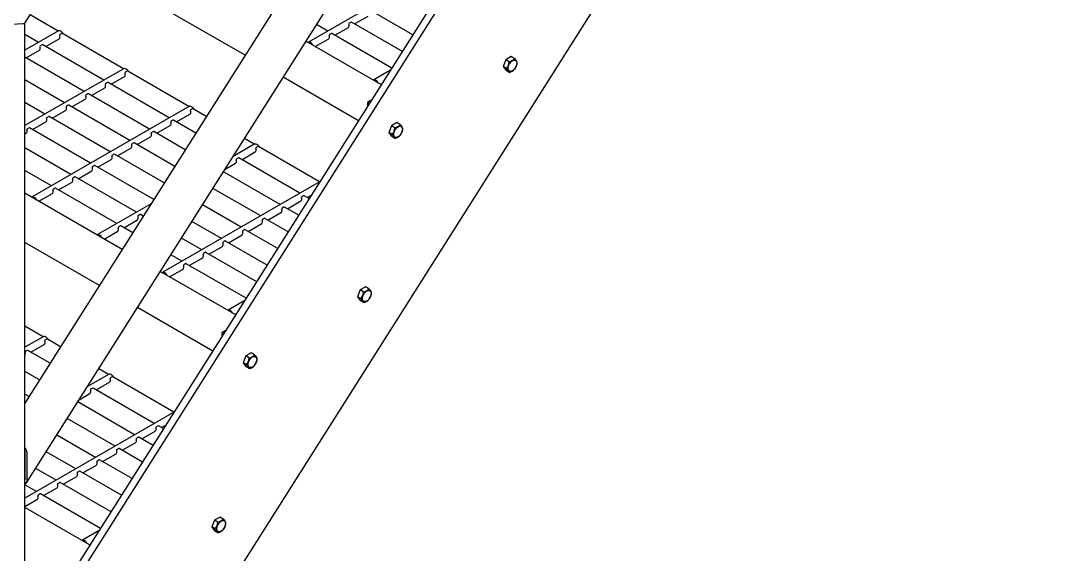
# Model space of a CAD drawing. Header units: millimetres. Extents: x 0 to 55611, y 0 to 32827.
# Drawn here: x 30120 to 31040, y 9138 to 9607 of the extents above; entities that cross this region are included whole.
import ezdxf

# ---------------------------------------------------------------- set-up
doc = ezdxf.new("R2010")
doc.units = ezdxf.units.MM
doc.header["$LTSCALE"] = 10
doc.linetypes.add('SLD-Continua', pattern=[0])
doc.layers.add('STRUC', color=5, linetype='SLD-Continua')

msp = doc.modelspace()

# ---------------------------------------------------------------- linework, layer by layer
at = {"layer": 'STRUC', "linetype": 'SLD-Continua', "lineweight": 25}
for p, q in [((30123.21, 9605.02), (31432.32, 11674.85)), ((31487.14, 10983.64), (30276.98, 9070.24)), ((30595.15, 10016.79), (30123.28, 9270.72)), ((30124.67, 9200.6), (30615.43, 9976.55)), ((30123.28, 9055.25), (30589.12, 9791.79)), ((30123.28, 9043.62), (30589.12, 9780.16)), ((30510.87, 9668.08), (30372.67, 9588.29)), ((30316.81, 9576.71), (30161.87, 9666.15)), ((30464.45, 9594.66), (30427.78, 9615.83)), ((30107.2, 9603.81), (30121.85, 9604.55)), ((30123.28, 8847.82), (30123.28, 9605.13)), ((30152.48, 9598.05), (30127.81, 9612.29)), ((30389.52, 9598.02), (30379.63, 9603.73)), ((30410.09, 9605.88), (30408.29, 9604.85)), ((30455.21, 9580.05), (30410.51, 9605.86)), ((30413.15, 9604.33), (30424.98, 9611.16)), ((30152.9, 9598.29), (30123.28, 9581.19)), ((30135.21, 9588.07), (30123.28, 9594.96)), ((30155.77, 9595.93), (30153.97, 9594.9)), ((30209.96, 9564.87), (30156.19, 9595.91)), ((30392.81, 9595.91), (30391.01, 9594.87)), ((30445.96, 9565.44), (30393.23, 9595.88)), ((30395.87, 9594.36), (30407.7, 9601.18)), ((30138.49, 9585.96), (30136.7, 9584.92)), ((30192.68, 9554.89), (30138.91, 9585.93)), ((30141.56, 9584.41), (30153.38, 9591.23)), ((30436.72, 9550.83), (30370.39, 9589.12)), ((30378.6, 9584.38), (30390.42, 9591.21)), ((30124.28, 9574.43), (30136.11, 9581.26)), ((30175.4, 9544.92), (30123.28, 9575.01)), ((30546.05, 9572.84), (30543.72, 9566.82)), ((30546.83, 9565.03), (30543.72, 9566.82)), ((30543.72, 9566.82), (30546.05, 9563.5)), ((30550.72, 9575.53), (30546.05, 9572.84)), ((30549.16, 9571.04), (30546.05, 9572.84)), ((30553.83, 9573.74), (30550.72, 9575.53)), ((30210.38, 9565.11), (30123.28, 9514.83)), ((30199.03, 9551.23), (30210.86, 9558.05)), ((30213.24, 9562.75), (30211.45, 9561.72)), ((30267.43, 9531.69), (30213.66, 9562.73)), ((30444.78, 9563.56), (30430.14, 9555.11)), ((30549.16, 9561.71), (30546.05, 9563.5)), ((30158.13, 9534.95), (30123.28, 9555.06)), ((30195.97, 9552.78), (30194.17, 9551.74)), ((30250.15, 9521.72), (30196.39, 9552.75)), ((30416.64, 9519.08), (30350.31, 9557.37)), ((30436.07, 9551.21), (30437.47, 9552.02)), ((30178.69, 9542.81), (30176.9, 9541.77)), ((30232.88, 9511.74), (30179.11, 9542.78)), ((30181.75, 9541.25), (30193.58, 9548.08)), ((30140.85, 9524.97), (30123.28, 9535.12)), ((30267.85, 9531.93), (30129.64, 9452.14)), ((30161.42, 9532.83), (30159.62, 9531.8)), ((30215.6, 9501.77), (30161.83, 9532.81)), ((30164.48, 9531.28), (30176.3, 9538.11)), ((30428.31, 9537.53), (30424.46, 9535.3)), ((30426.25, 9534.26), (30424.46, 9535.3)), ((30424.46, 9535.3), (30424.46, 9531.43)), ((30144.14, 9522.86), (30142.34, 9521.82)), ((30198.33, 9491.8), (30144.56, 9522.83)), ((30147.2, 9521.31), (30159.03, 9528.14)), ((30256.5, 9518.05), (30268.33, 9524.88)), ((30270.72, 9529.58), (30268.92, 9528.54)), ((30282.75, 9522.85), (30271.14, 9529.55)), ((30123.58, 9515), (30123.28, 9515.17)), ((30126.86, 9512.89), (30125.07, 9511.85)), ((30181.05, 9481.82), (30127.28, 9512.86)), ((30129.93, 9511.34), (30141.75, 9518.16)), ((30239.23, 9508.08), (30251.05, 9514.9)), ((30253.44, 9519.6), (30251.65, 9518.57)), ((30273.5, 9508.23), (30253.86, 9519.58)), ((30445.47, 9514.77), (30443.14, 9508.76)), ((30450.14, 9517.47), (30445.47, 9514.77)), ((30448.58, 9512.98), (30445.47, 9514.77)), ((30453.25, 9515.67), (30450.14, 9517.47)), ((30123.28, 9507.5), (30124.48, 9508.19)), ((30221.95, 9498.1), (30233.78, 9504.93)), ((30236.17, 9509.63), (30234.37, 9508.59)), ((30264.26, 9493.62), (30236.58, 9509.6)), ((30324.9, 9498.51), (30316.24, 9503.51)), ((30446.25, 9506.96), (30443.14, 9508.76)), ((30443.14, 9508.76), (30445.47, 9505.44)), ((30448.58, 9503.65), (30445.47, 9505.44)), ((30163.77, 9471.85), (30123.28, 9495.22)), ((30204.68, 9488.13), (30216.5, 9494.96)), ((30218.89, 9499.66), (30217.09, 9498.62)), ((30255.02, 9479.01), (30219.31, 9499.63)), ((30325.32, 9498.75), (30306.29, 9487.76)), ((30328.19, 9496.4), (30326.39, 9495.36)), ((30382.38, 9465.33), (30328.61, 9496.37)), ((30187.4, 9478.16), (30199.23, 9484.98)), ((30201.61, 9489.68), (30199.82, 9488.65)), ((30245.78, 9464.4), (30202.03, 9489.66)), ((30307.63, 9488.54), (30307, 9488.9)), ((30310.91, 9486.42), (30309.12, 9485.39)), ((30365.1, 9455.36), (30311.33, 9486.4)), ((30313.98, 9484.87), (30325.8, 9491.7)), ((30146.5, 9461.88), (30123.28, 9475.28)), ((30170.12, 9468.18), (30181.95, 9475.01)), ((30184.34, 9479.71), (30182.54, 9478.67)), ((30236.54, 9449.79), (30184.76, 9479.68)), ((30298.98, 9476.21), (30308.53, 9481.72)), ((30167.06, 9469.74), (30165.26, 9468.7)), ((30221.25, 9438.67), (30167.48, 9469.71)), ((30382.8, 9465.57), (30244.59, 9385.79)), ((30347.82, 9445.38), (30297.76, 9474.28)), ((30149.78, 9459.76), (30147.99, 9458.73)), ((30203.97, 9428.7), (30150.2, 9459.74)), ((30152.85, 9458.21), (30164.67, 9465.04)), ((30330.55, 9435.41), (30288.52, 9459.67)), ((30208.82, 9405.95), (30123.28, 9455.33)), ((30135.57, 9448.24), (30147.4, 9455.06)), ((30354.18, 9441.72), (30366, 9448.55)), ((30368.39, 9453.24), (30366.59, 9452.21)), ((30373.33, 9450.6), (30368.81, 9453.22)), ((30371.45, 9451.69), (30375.5, 9454.03)), ((30234.26, 9446.18), (30187.11, 9418.97)), ((30313.27, 9425.44), (30279.28, 9445.06)), ((30336.9, 9431.75), (30348.72, 9438.57)), ((30351.11, 9443.27), (30349.32, 9442.23)), ((30364.09, 9435.99), (30351.53, 9443.24)), ((30210.32, 9425.03), (30222.15, 9431.86)), ((30224.53, 9436.56), (30222.74, 9435.52)), ((30227.3, 9435.18), (30224.95, 9436.53)), ((30296, 9415.46), (30270.04, 9430.45)), ((30333.84, 9433.3), (30332.04, 9432.26)), ((30354.85, 9421.38), (30334.26, 9433.27)), ((30193.05, 9415.06), (30204.87, 9421.88)), ((30207.26, 9426.58), (30205.46, 9425.55)), ((30218.06, 9420.57), (30207.68, 9426.56)), ((30316.56, 9423.33), (30314.76, 9422.29)), ((30345.61, 9406.77), (30316.98, 9423.3)), ((30319.62, 9421.77), (30331.45, 9428.6)), ((30188.73, 9374.2), (30123.28, 9411.98)), ((30278.72, 9405.49), (30260.8, 9415.84)), ((30299.28, 9413.35), (30297.49, 9412.32)), ((30336.37, 9392.16), (30299.7, 9413.32)), ((30302.35, 9411.8), (30314.17, 9418.63)), ((30261.44, 9395.52), (30251.56, 9401.23)), ((30282.01, 9403.38), (30280.21, 9402.34)), ((30327.13, 9377.55), (30282.43, 9403.35)), ((30285.07, 9401.83), (30296.9, 9408.65)), ((30264.73, 9393.41), (30262.94, 9392.37)), ((30317.89, 9362.94), (30265.15, 9393.38)), ((30267.79, 9391.85), (30279.62, 9398.68)), ((30308.64, 9348.32), (30242.31, 9386.62)), ((30250.52, 9381.88), (30262.34, 9388.71)), ((30417.97, 9370.33), (30415.64, 9364.32)), ((30418.75, 9362.52), (30415.64, 9364.32)), ((30415.64, 9364.32), (30417.97, 9361)), ((30422.64, 9373.03), (30417.97, 9370.33)), ((30421.08, 9368.54), (30417.97, 9370.33)), ((30425.75, 9371.23), (30422.64, 9373.03)), ((30316.7, 9361.06), (30302.06, 9352.61)), ((30421.08, 9359.2), (30417.97, 9361)), ((30288.56, 9316.57), (30222.23, 9354.86)), ((30307.99, 9348.7), (30309.39, 9349.51)), ((30139.35, 9329.18), (30123.28, 9338.46)), ((30139.77, 9329.42), (30123.28, 9319.91)), ((30300.23, 9335.02), (30296.38, 9332.8)), ((30298.18, 9331.76), (30296.38, 9332.8)), ((30296.38, 9332.8), (30296.38, 9328.93)), ((30128.43, 9315.54), (30140.25, 9322.37)), ((30142.64, 9327.07), (30140.84, 9326.03)), ((30154.67, 9320.34), (30143.06, 9327.04)), ((30125.36, 9317.1), (30123.57, 9316.06)), ((30145.43, 9305.73), (30125.78, 9317.07)), ((30317.39, 9312.27), (30315.06, 9306.26)), ((30322.06, 9314.96), (30317.39, 9312.27)), ((30320.5, 9310.47), (30317.39, 9312.27)), ((30325.17, 9313.17), (30322.06, 9314.96)), ((30196.82, 9296), (30188.17, 9301)), ((30318.17, 9304.46), (30315.06, 9306.26)), ((30315.06, 9306.26), (30317.39, 9302.94)), ((30320.5, 9301.14), (30317.39, 9302.94)), ((30136.18, 9291.12), (30123.28, 9298.57)), ((30197.24, 9296.25), (30178.21, 9285.26)), ((30200.11, 9293.89), (30198.32, 9292.85)), ((30254.3, 9262.83), (30200.53, 9293.86)), ((30179.55, 9286.03), (30178.93, 9286.39)), ((30182.84, 9283.92), (30181.04, 9282.88)), ((30237.02, 9252.85), (30183.26, 9283.89)), ((30185.9, 9282.36), (30197.72, 9289.19)), ((30126.94, 9276.51), (30123.28, 9278.62)), ((30170.9, 9273.71), (30180.45, 9279.22)), ((30219.75, 9242.88), (30169.68, 9271.78)), ((30254.72, 9263.07), (30123.28, 9187.19)), ((30202.47, 9232.91), (30160.44, 9257.17)), ((30226.1, 9239.21), (30237.92, 9246.04)), ((30240.31, 9250.74), (30238.51, 9249.7)), ((30245.26, 9248.1), (30240.73, 9250.71)), ((30243.37, 9249.19), (30247.42, 9251.52)), ((30185.19, 9222.93), (30151.2, 9242.56)), ((30208.82, 9229.24), (30220.65, 9236.07)), ((30223.03, 9240.77), (30221.24, 9239.73)), ((30236.01, 9233.49), (30223.45, 9240.74)), ((30123.58, 9204.28), (30123.58, 9226.71)), ((30167.92, 9212.96), (30141.96, 9227.94)), ((30205.76, 9230.79), (30203.96, 9229.76)), ((30226.77, 9218.88), (30206.18, 9230.77)), ((30125.3, 9203.29), (30125.3, 9225.71)), ((30188.48, 9220.82), (30186.69, 9219.78)), ((30217.53, 9204.26), (30188.9, 9220.79)), ((30191.54, 9219.27), (30203.37, 9226.09)), ((30150.64, 9202.99), (30132.72, 9213.33)), ((30171.21, 9210.85), (30169.41, 9209.81)), ((30208.29, 9189.65), (30171.63, 9210.82)), ((30174.27, 9209.29), (30186.09, 9216.12)), ((30133.37, 9193.01), (30123.28, 9198.83)), ((30153.93, 9200.87), (30152.13, 9199.84)), ((30199.05, 9175.04), (30154.35, 9200.85)), ((30156.99, 9199.32), (30168.82, 9206.15)), ((30136.65, 9190.9), (30134.86, 9189.86)), ((30189.81, 9160.43), (30137.07, 9190.87)), ((30139.72, 9189.35), (30151.54, 9196.17)), ((30123.28, 9179.86), (30134.27, 9186.2)), ((30180.57, 9145.82), (30123.28, 9178.89)), ((30289.89, 9167.83), (30287.56, 9161.81)), ((30294.56, 9170.52), (30289.89, 9167.83)), ((30293, 9166.03), (30289.89, 9167.83)), ((30297.67, 9168.72), (30294.56, 9170.52)), ((30188.62, 9158.55), (30173.98, 9150.1)), ((30290.67, 9160.02), (30287.56, 9161.81)), ((30287.56, 9161.81), (30289.89, 9158.49)), ((30293, 9156.7), (30289.89, 9158.49)), ((30179.91, 9146.19), (30181.32, 9147))]:
    msp.add_line(p, q, dxfattribs=at)
at = {"layer": 'STRUC', "linetype": 'SLD-Continua', "lineweight": 25, "flags": 128}
for points in [[(30152.9, 9598.29), (30153.3, 9598.42), (30153.87, 9598.39), (30154.49, 9598.13), (30155.11, 9597.67), (30155.68, 9597.05), (30156.16, 9596.31), (30156.41, 9595.78)], [(30372.34, 9588), (30372.58, 9588.24), (30373.06, 9588.43), (30373.63, 9588.39), (30374.25, 9588.14), (30374.87, 9587.68), (30375.44, 9587.05), (30375.92, 9586.31), (30376.17, 9585.79)], [(30551.98, 9563.02), (30551.09, 9562.63), (30550.25, 9562.5), (30549.51, 9562.63), (30548.9, 9563.03), (30548.46, 9563.66), (30548.2, 9564.5), (30548.15, 9565.49), (30548.3, 9566.59), (30548.66, 9567.74), (30549.19, 9568.87), (30549.87, 9569.93), (30550.66, 9570.85), (30551.53, 9571.58), (30552.42, 9572.1), (30553.29, 9572.36), (30554.08, 9572.36), (30554.76, 9572.09), (30555.29, 9571.57), (30555.65, 9570.83), (30555.8, 9569.91), (30555.75, 9568.85), (30555.49, 9567.72), (30555.05, 9566.58), (30554.44, 9565.48), (30553.7, 9564.48), (30552.86, 9563.65), (30551.98, 9563.02)], [(30210.38, 9565.11), (30210.77, 9565.25), (30211.34, 9565.21), (30211.96, 9564.95), (30212.58, 9564.49), (30213.15, 9563.87), (30213.63, 9563.13), (30213.88, 9562.6)], [(30429.81, 9554.82), (30430.06, 9555.06), (30430.54, 9555.25), (30431.11, 9555.21), (30431.73, 9554.96), (30432.35, 9554.5), (30432.92, 9553.88), (30433.4, 9553.13), (30433.64, 9552.61)], [(30267.85, 9531.93), (30268.25, 9532.07), (30268.82, 9532.03), (30269.44, 9531.77), (30270.06, 9531.32), (30270.63, 9530.69), (30271.11, 9529.95), (30271.35, 9529.42)], [(30451.4, 9504.95), (30450.51, 9504.56), (30449.68, 9504.43), (30448.93, 9504.57), (30448.32, 9504.96), (30447.88, 9505.6), (30447.62, 9506.43), (30447.57, 9507.43), (30447.72, 9508.53), (30448.08, 9509.68), (30448.61, 9510.81), (30449.29, 9511.86), (30450.09, 9512.78), (30450.95, 9513.52), (30451.84, 9514.03), (30452.71, 9514.3), (30453.5, 9514.29), (30454.18, 9514.03), (30454.72, 9513.51), (30455.07, 9512.77), (30455.22, 9511.85), (30455.17, 9510.79), (30454.92, 9509.66), (30454.47, 9508.51), (30453.86, 9507.41), (30453.12, 9506.42), (30452.28, 9505.58), (30451.4, 9504.95)], [(30325.32, 9498.75), (30325.72, 9498.89), (30326.29, 9498.85), (30326.91, 9498.59), (30327.53, 9498.14), (30328.1, 9497.51), (30328.58, 9496.77), (30328.83, 9496.24)], [(30129.31, 9451.85), (30129.56, 9452.09), (30130.04, 9452.28), (30130.61, 9452.24), (30131.23, 9451.99), (30131.85, 9451.53), (30132.42, 9450.91), (30132.9, 9450.16), (30133.15, 9449.64)], [(30186.78, 9418.67), (30187.03, 9418.91), (30187.51, 9419.1), (30188.08, 9419.07), (30188.7, 9418.81), (30189.32, 9418.35), (30189.89, 9417.73), (30190.37, 9416.99), (30190.62, 9416.46)], [(30244.26, 9385.49), (30244.51, 9385.73), (30244.98, 9385.92), (30245.56, 9385.89), (30246.18, 9385.63), (30246.79, 9385.17), (30247.37, 9384.55), (30247.84, 9383.81), (30248.09, 9383.28)], [(30423.9, 9360.51), (30423.01, 9360.12), (30422.18, 9359.99), (30421.43, 9360.13), (30420.82, 9360.52), (30420.38, 9361.15), (30420.12, 9361.99), (30420.07, 9362.99), (30420.22, 9364.09), (30420.58, 9365.23), (30421.11, 9366.37), (30421.79, 9367.42), (30422.59, 9368.34), (30423.45, 9369.08), (30424.34, 9369.59), (30425.21, 9369.85), (30426, 9369.85), (30426.68, 9369.58), (30427.22, 9369.07), (30427.57, 9368.33), (30427.72, 9367.4), (30427.67, 9366.35), (30427.42, 9365.22), (30426.97, 9364.07), (30426.36, 9362.97), (30425.62, 9361.98), (30424.78, 9361.14), (30423.9, 9360.51)], [(30301.73, 9352.31), (30301.98, 9352.56), (30302.46, 9352.74), (30303.03, 9352.71), (30303.65, 9352.45), (30304.27, 9351.99), (30304.84, 9351.37), (30305.32, 9350.63), (30305.57, 9350.1)], [(30139.77, 9329.42), (30140.17, 9329.56), (30140.74, 9329.52), (30141.36, 9329.27), (30141.98, 9328.81), (30142.55, 9328.19), (30143.03, 9327.44), (30143.28, 9326.92)], [(30323.32, 9302.45), (30322.43, 9302.06), (30321.6, 9301.93), (30320.85, 9302.06), (30320.24, 9302.46), (30319.8, 9303.09), (30319.54, 9303.93), (30319.49, 9304.92), (30319.65, 9306.02), (30320, 9307.17), (30320.53, 9308.3), (30321.21, 9309.36), (30322.01, 9310.28), (30322.87, 9311.01), (30323.76, 9311.53), (30324.63, 9311.79), (30325.42, 9311.79), (30326.11, 9311.52), (30326.64, 9311), (30326.99, 9310.26), (30327.14, 9309.34), (30327.09, 9308.29), (30326.84, 9307.15), (30326.39, 9306.01), (30325.78, 9304.91), (30325.04, 9303.91), (30324.2, 9303.08), (30323.32, 9302.45)], [(30197.24, 9296.25), (30197.64, 9296.38), (30198.21, 9296.35), (30198.83, 9296.09), (30199.45, 9295.63), (30200.02, 9295.01), (30200.5, 9294.27), (30200.75, 9293.74)], [(30295.82, 9158.01), (30294.93, 9157.62), (30294.1, 9157.48), (30293.35, 9157.62), (30292.74, 9158.01), (30292.3, 9158.65), (30292.04, 9159.48), (30291.99, 9160.48), (30292.15, 9161.58), (30292.5, 9162.73), (30293.03, 9163.86), (30293.71, 9164.91), (30294.51, 9165.83), (30295.37, 9166.57), (30296.26, 9167.09), (30297.13, 9167.35), (30297.92, 9167.35), (30298.61, 9167.08), (30299.14, 9166.56), (30299.49, 9165.82), (30299.64, 9164.9), (30299.59, 9163.84), (30299.34, 9162.71), (30298.89, 9161.56), (30298.28, 9160.46), (30297.54, 9159.47), (30296.7, 9158.64), (30295.82, 9158.01)], [(30173.65, 9149.81), (30173.9, 9150.05), (30174.38, 9150.24), (30174.95, 9150.2), (30175.57, 9149.95), (30176.19, 9149.49), (30176.76, 9148.86), (30177.24, 9148.12), (30177.49, 9147.59)]]:
    msp.add_lwpolyline(points, dxfattribs=at)
at = {"layer": 'STRUC', "linetype": 'SLD-Continua', "lineweight": 25}
for centre, radius, start, end in [((30406.14, 9602.83), 2.26, 313.47222, 28.48726), ((30408.83, 9604.27), 0.791, 133.11728, 207.6572), ((30410.27, 9605.53), 0.402, 54.46254, 117.32452), ((30154.51, 9594.32), 0.791, 133.11728, 207.6572), ((30155.95, 9595.58), 0.402, 54.46254, 117.32452), ((30391.56, 9594.3), 0.791, 133.11728, 207.6572), ((30393, 9595.55), 0.402, 54.46254, 117.32452), ((30138.68, 9585.6), 0.402, 54.46254, 117.32452), ((30151.83, 9592.87), 2.26, 313.47222, 28.48726), ((30388.87, 9592.85), 2.26, 313.47222, 28.48726), ((30134.55, 9582.9), 2.26, 313.47222, 28.48726), ((30137.24, 9584.35), 0.791, 133.11728, 207.6572), ((30536.39, 9572.54), 12.86, 324.27375, 353.31489), ((30546.65, 9580.77), 10.05, 284.44632, 315.54831), ((30544.95, 9565.01), 12.45, 25.72064, 44.4807), ((30543.2, 9571.99), 13.06, 324.49602, 353.09262), ((30209.3, 9559.7), 2.26, 313.47222, 28.48726), ((30211.99, 9561.14), 0.791, 133.11728, 207.6572), ((30213.43, 9562.4), 0.402, 54.46254, 117.32452), ((30539.39, 9557.32), 10.71, 24.17619, 46.02515), ((30546.66, 9571.44), 10.04, 284.43921, 315.55542), ((30192.02, 9549.72), 2.26, 313.47222, 28.48726), ((30194.71, 9551.17), 0.791, 133.11728, 207.6572), ((30196.15, 9552.42), 0.402, 54.46254, 117.32452), ((30174.75, 9539.75), 2.26, 313.47222, 28.48726), ((30177.44, 9541.19), 0.791, 133.11728, 207.6572), ((30178.88, 9542.45), 0.402, 54.46254, 117.32452), ((30157.47, 9529.78), 2.26, 313.47222, 28.48726), ((30160.16, 9531.22), 0.791, 133.11728, 207.6572), ((30161.6, 9532.48), 0.402, 54.46254, 117.32452), ((30140.2, 9519.8), 2.26, 313.47222, 28.48726), ((30142.88, 9521.25), 0.791, 133.11728, 207.6572), ((30144.32, 9522.5), 0.402, 54.46254, 117.32452), ((30266.77, 9526.52), 2.26, 313.47222, 28.48726), ((30269.46, 9527.96), 0.791, 133.11728, 207.6572), ((30270.9, 9529.22), 0.402, 54.46254, 117.32452), ((30125.61, 9511.27), 0.791, 133.11728, 207.6572), ((30127.05, 9512.53), 0.402, 54.46254, 117.32452), ((30249.5, 9516.54), 2.26, 313.47222, 28.48726), ((30252.19, 9517.99), 0.791, 133.11728, 207.6572), ((30253.63, 9519.25), 0.402, 54.46254, 117.32452), ((30435.81, 9514.48), 12.86, 324.27375, 353.31489), ((30446.08, 9522.71), 10.05, 284.44632, 315.54831), ((30444.37, 9506.95), 12.45, 25.72064, 44.4807), ((30442.62, 9513.92), 13.06, 324.49602, 353.09262), ((30122.92, 9509.83), 2.26, 313.47222, 28.48726), ((30232.22, 9506.57), 2.26, 313.47222, 28.48726), ((30234.91, 9508.02), 0.791, 133.11728, 207.6572), ((30236.35, 9509.27), 0.402, 54.46254, 117.32452), ((30438.82, 9499.26), 10.71, 24.17619, 46.02515), ((30446.08, 9513.37), 10.04, 284.43921, 315.55542), ((30214.95, 9496.6), 2.26, 313.47222, 28.48726), ((30217.63, 9498.04), 0.791, 133.11728, 207.6572), ((30219.07, 9499.3), 0.402, 54.46254, 117.32452), ((30324.25, 9493.34), 2.26, 313.47222, 28.48726), ((30326.94, 9494.78), 0.791, 133.11728, 207.6572), ((30328.38, 9496.04), 0.402, 54.46254, 117.32452), ((30197.67, 9486.62), 2.26, 313.47222, 28.48726), ((30200.36, 9488.07), 0.791, 133.11728, 207.6572), ((30201.8, 9489.33), 0.402, 54.46254, 117.32452), ((30306.97, 9483.36), 2.26, 313.47222, 28.48726), ((30309.66, 9484.81), 0.791, 133.11728, 207.6572), ((30311.1, 9486.07), 0.402, 54.46254, 117.32452), ((30180.39, 9476.65), 2.26, 313.47222, 28.48726), ((30183.08, 9478.1), 0.791, 133.11728, 207.6572), ((30184.52, 9479.35), 0.402, 54.46254, 117.32452), ((30163.12, 9466.68), 2.26, 313.47222, 28.48726), ((30165.81, 9468.12), 0.791, 133.11728, 207.6572), ((30167.25, 9469.38), 0.402, 54.46254, 117.32452), ((30145.84, 9456.7), 2.26, 313.47222, 28.48726), ((30148.53, 9458.15), 0.791, 133.11728, 207.6572), ((30149.97, 9459.41), 0.402, 54.46254, 117.32452), ((30364.45, 9450.19), 2.26, 313.47222, 28.48726), ((30367.13, 9451.63), 0.791, 133.11728, 207.6572), ((30368.57, 9452.89), 0.402, 54.46254, 117.32452), ((30347.17, 9440.21), 2.26, 313.47222, 28.48726), ((30349.86, 9441.66), 0.791, 133.11728, 207.6572), ((30351.3, 9442.91), 0.402, 54.46254, 117.32452), ((30220.59, 9433.5), 2.26, 313.47222, 28.48726), ((30223.28, 9434.94), 0.791, 133.11728, 207.6572), ((30224.72, 9436.2), 0.402, 54.46254, 117.32452), ((30329.89, 9430.24), 2.26, 313.47222, 28.48726), ((30332.58, 9431.68), 0.791, 133.11728, 207.6572), ((30334.02, 9432.94), 0.402, 54.46254, 117.32452), ((30203.32, 9423.52), 2.26, 313.47222, 28.48726), ((30206, 9424.97), 0.791, 133.11728, 207.6572), ((30207.44, 9426.23), 0.402, 54.46254, 117.32452), ((30312.62, 9420.27), 2.26, 313.47222, 28.48726), ((30315.3, 9421.71), 0.791, 133.11728, 207.6572), ((30316.74, 9422.97), 0.402, 54.46254, 117.32452), ((30295.34, 9410.29), 2.26, 313.47222, 28.48726), ((30298.03, 9411.74), 0.791, 133.11728, 207.6572), ((30299.47, 9413), 0.402, 54.46254, 117.32452), ((30278.07, 9400.32), 2.26, 313.47222, 28.48726), ((30280.75, 9401.76), 0.791, 133.11728, 207.6572), ((30282.19, 9403.02), 0.402, 54.46254, 117.32452), ((30263.48, 9391.79), 0.791, 133.11728, 207.6572), ((30264.92, 9393.05), 0.402, 54.46254, 117.32452), ((30260.79, 9390.35), 2.26, 313.47222, 28.48726), ((30408.31, 9370.03), 12.86, 324.27375, 353.31489), ((30418.58, 9378.27), 10.05, 284.44632, 315.54831), ((30416.87, 9362.51), 12.45, 25.72064, 44.4807), ((30415.12, 9369.48), 13.06, 324.49602, 353.09262), ((30411.32, 9354.82), 10.71, 24.17619, 46.02515), ((30418.58, 9368.93), 10.04, 284.43921, 315.55542), ((30138.7, 9324.01), 2.26, 313.47222, 28.48726), ((30141.38, 9325.46), 0.791, 133.11728, 207.6572), ((30142.82, 9326.71), 0.402, 54.46254, 117.32452), ((30121.12, 9314), 2.54, 328.2181, 26.02051), ((30124.11, 9315.48), 0.791, 133.11728, 207.6572), ((30125.55, 9316.74), 0.402, 54.46254, 117.32452), ((30307.73, 9311.97), 12.86, 324.27375, 353.31489), ((30318, 9320.2), 10.05, 284.44632, 315.54831), ((30316.29, 9304.44), 12.45, 25.72064, 44.4807), ((30314.54, 9311.42), 13.06, 324.49602, 353.09262), ((30310.74, 9296.76), 10.71, 24.17619, 46.02515), ((30318, 9310.87), 10.04, 284.43921, 315.55542), ((30196.17, 9290.83), 2.26, 313.47222, 28.48726), ((30198.86, 9292.28), 0.791, 133.11728, 207.6572), ((30200.3, 9293.53), 0.402, 54.46254, 117.32452), ((30178.89, 9280.86), 2.26, 313.47222, 28.48726), ((30181.58, 9282.3), 0.791, 133.11728, 207.6572), ((30183.02, 9283.56), 0.402, 54.46254, 117.32452), ((30236.37, 9247.68), 2.26, 313.47222, 28.48726), ((30239.05, 9249.12), 0.791, 133.11728, 207.6572), ((30240.49, 9250.38), 0.402, 54.46254, 117.32452), ((30219.09, 9237.71), 2.26, 313.47222, 28.48726), ((30221.78, 9239.15), 0.791, 133.11728, 207.6572), ((30223.22, 9240.41), 0.402, 54.46254, 117.32452), ((30201.82, 9227.73), 2.26, 313.47222, 28.48726), ((30204.5, 9229.18), 0.791, 133.11728, 207.6572), ((30205.94, 9230.44), 0.402, 54.46254, 117.32452), ((30184.54, 9217.76), 2.26, 313.47222, 28.48726), ((30187.23, 9219.21), 0.791, 133.11728, 207.6572), ((30188.67, 9220.46), 0.402, 54.46254, 117.32452), ((30167.26, 9207.79), 2.26, 313.47222, 28.48726), ((30169.95, 9209.23), 0.791, 133.11728, 207.6572), ((30171.39, 9210.49), 0.402, 54.46254, 117.32452), ((30149.99, 9197.81), 2.26, 313.47222, 28.48726), ((30152.67, 9199.26), 0.791, 133.11728, 207.6572), ((30154.11, 9200.52), 0.402, 54.46254, 117.32452), ((30135.4, 9189.29), 0.791, 133.11728, 207.6572), ((30136.84, 9190.54), 0.402, 54.46254, 117.32452), ((30132.71, 9187.84), 2.26, 313.47222, 28.48726), ((30280.23, 9167.53), 12.86, 324.27375, 353.31489), ((30290.5, 9175.76), 10.05, 284.44632, 315.54831), ((30288.79, 9160), 12.45, 25.72064, 44.4807), ((30287.04, 9166.97), 13.06, 324.49602, 353.09262), ((30283.24, 9152.31), 10.71, 24.17619, 46.02515), ((30290.5, 9166.42), 10.04, 284.43921, 315.55542)]:
    msp.add_arc(centre, radius, start, end, dxfattribs=at)
for centre, major_axis, ratio, start_param, end_param in [((30118.41, 9606.55), (4.86, -1.41), 0.291909, 5.582151, 6.198822), ((30118.41, 9606.55), (4.86, -1.41), 0.291909, 5.582151, 6.198822), ((30121.85, 9227.7), (-1.73, 5.56), 0.536091, 4.186221, 5.329939), ((30121.85, 9227.7), (-0.87, 2.78), 0.536091, 4.186221, 4.780724), ((30121.85, 9205.28), (-0.87, 2.78), 0.536091, 3.56955, 4.186221), ((30121.85, 9205.28), (-1.73, 5.56), 0.536091, 3.042503, 4.186221)]:
    msp.add_ellipse(centre, major_axis=major_axis, ratio=ratio, start_param=start_param, end_param=end_param, dxfattribs=at)

doc.saveas('drawing.dxf')
